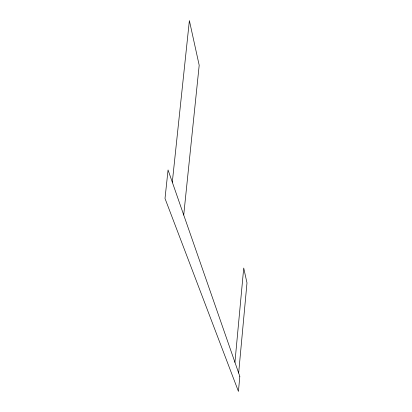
<?xml version="1.0" encoding="UTF-8"?>
<svg xmlns="http://www.w3.org/2000/svg" width="412" height="412" viewBox="0 0 412 412"><rect width="100%" height="100%" fill="white"/><g stroke="black" fill="none" stroke-linecap="round" stroke-linejoin="round"><path stroke-width="0.62" d="M234.933 362.308L243.719 268.032L246.989 282.91L238.656 373.014M183.721 215.018L199.192 65.271L189.381 20.6L172.309 182.202M239.82 376.362L238.435 391.4L165.011 198.486L168.055 169.955L239.82 376.362"/></g></svg>
